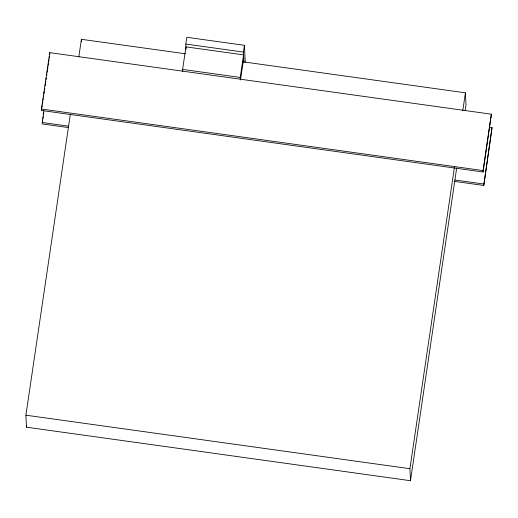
<?xml version="1.0" encoding="UTF-8"?>
<svg xmlns="http://www.w3.org/2000/svg" width="518" height="518" viewBox="0 0 518 518"><rect width="100%" height="100%" fill="white"/><g stroke="black" fill="none" stroke-linecap="round" stroke-linejoin="round"><path stroke-width="0.78" d="M41.434 109.026L49.76 52.642L491.368 114.187L483.113 172.008L41.505 110.47L41.434 109.026L483.048 170.564L483.113 172.008M41.505 110.47L41.738 108.877M41.971 107.291L42.204 105.704M42.444 104.118L42.793 101.735M43.026 100.142L43.259 98.556M43.499 96.97L43.732 95.377M43.965 93.79L44.315 91.408M44.554 89.821L44.788 88.235M45.137 85.852L45.843 81.086M46.076 79.5L46.309 77.907M46.665 75.524L46.898 73.938M47.132 72.352L47.365 70.759M47.604 69.172L47.954 66.79M48.187 65.203L48.42 63.617M48.66 62.024L49.009 59.641M49.242 58.055L49.475 56.468M68.609 127.603L42.165 123.919L43.849 110.567M42.398 122.326L42.748 119.949M42.981 118.357L43.221 116.77M43.57 114.387L43.803 112.801M456.675 168.007L410.496 480.71L26.489 427.195L25.9 415.19L70.306 114.484M78.807 56.902L81.404 39.303L185.412 53.801M26.489 427.195L26.722 425.595M186.079 49.262L185.82 44.056L186.823 37.29L244.425 45.319L245.247 62.128M182.744 71.814L182.627 69.412L185.962 46.86L243.564 54.889L240.229 77.441L240.346 79.843M243.933 62.49L243.421 52.085L244.425 45.319M240.501 79.863L243.719 58.087M410.496 480.71L409.913 468.699L454.435 167.197M462.82 110.412L465.417 92.819L243.007 61.823M465.177 110.425L466.006 104.824L465.417 92.819M483.048 170.564L491.368 114.187M454.921 181.436L483.773 185.457L492.029 127.635L489.627 127.298M483.773 185.457L492.029 127.635M185.82 44.056L243.421 52.085M182.627 69.412L240.229 77.441M42.094 122.475L68.538 126.159M454.849 179.999L483.702 184.019M25.9 415.19L409.913 468.699M81.404 39.303L81.52 41.705M49.76 52.642L49.832 54.086"/></g></svg>
